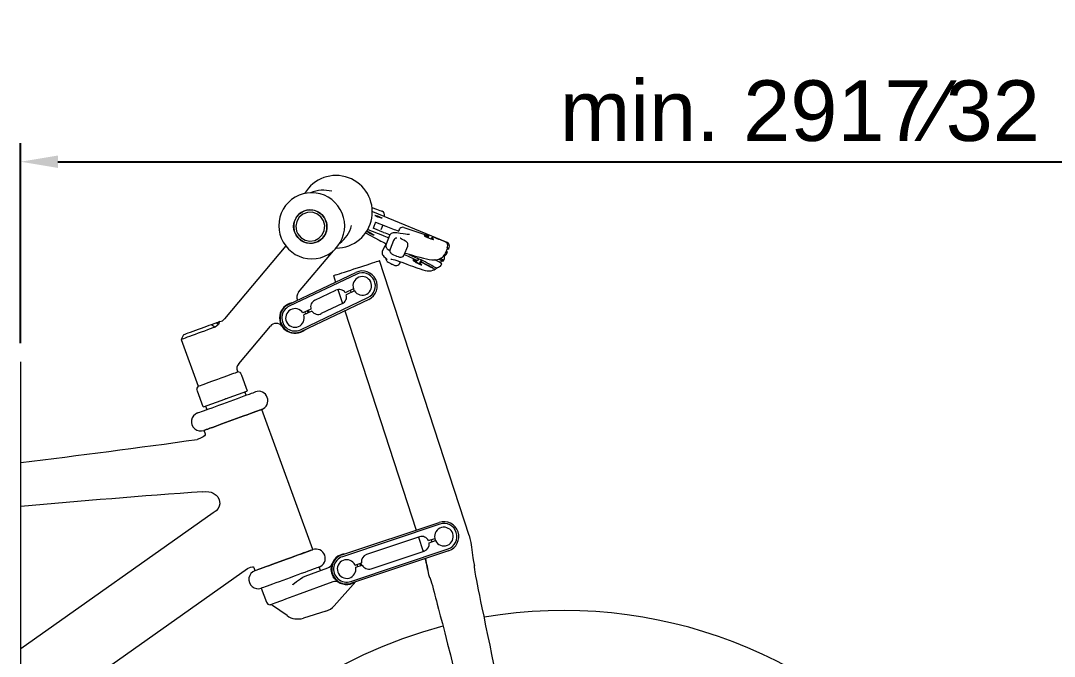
# Model space of a CAD drawing. Header units: inches. Extents: x -27 to 495, y -3 to 144.
# Drawn here: x 15.37 to 43.09, y 112.69 to 129.73 of the extents above; entities that cross this region are included whole.
import ezdxf

# ---------------------------------------------------------------- set-up
doc = ezdxf.new("R2010")
doc.units = ezdxf.units.IN
doc.layers.add('ZANO_R', color=7, linetype='Continuous', lineweight=0)
doc.layers.add('ZANO_W', color=1, linetype='Continuous', lineweight=0)
doc.styles.get("Standard").update_dxf_attribs({"font": 'arial.ttf'})
doc.dimstyles.new('amerykanie', dxfattribs={"dimtxt": 50, "dimasz": 50, "dimexe": 0.5, "dimexo": 0.5, "dimgap": 1, "dimtad": 1, "dimdec": 0, "dimzin": 0, "dimlunit": 5, "dimtxsty": 'Standard', "dimcen": 0.09, "dimclrd": 1, "dimclre": 1, "dimclrt": 1, "dimazin": 0, "dimtfac": 1, "dimtdec": 0, "dimtmove": 0, "dimatfit": 3, "dimfxl": 1, "dimtzin": 0, "dimarcsym": 1})

# ---------------------------------------------------------------- blocks, each defined once
blk = doc.blocks.new('*D388')
at = {"layer": 'ZANO_W', "color": 1, "lineweight": -2}
for p, q in [((15.374, 121.087), (15.374, 126.451)), ((57.158, 121.087), (57.158, 126.451)), ((16.374, 125.951), (56.158, 125.951))]:
    blk.add_line(p, q, dxfattribs=at)
at = {"layer": 'ZANO_W', "color": 1}
for points in [[(16.374, 126.118), (16.374, 125.785), (15.374, 125.951)], [(56.158, 125.785), (56.158, 126.118), (57.158, 125.951)]]:
    blk.add_solid(points, dxfattribs=at)
at = {"layer": 'ZANO_W', "color": 1, "insert": (36.266, 127.309), "char_height": 1.625, "attachment_point": 5}
blk.add_mtext('min. 2917⁄32', dxfattribs=at)

msp = doc.modelspace()

# ---------------------------------------------------------------- linework, layer by layer
at = {"layer": 'ZANO_R'}
for p, q in [((24.79333, 124.72028), (24.91528, 124.6769)), ((26.81344, 123.78234), (24.81462, 124.60776)), ((25.12076, 124.48133), (25.12592, 124.49583)), ((24.82505, 124.16964), (24.85465, 124.18672)), ((25.10319, 124.05823), (24.82505, 124.16964)), ((24.8701, 124.28441), (24.84245, 124.21519)), ((24.88958, 124.33116), (25.16771, 124.21976)), ((25.08728, 124.25198), (25.03539, 124.12208)), ((25.65122, 124.18975), (26.32097, 123.96552)), ((24.6221, 124.04687), (24.98785, 123.84892)), ((24.67872, 124.13692), (25.07272, 123.9791)), ((25.26334, 123.97267), (25.17115, 123.74191)), ((25.26581, 123.97169), (25.26613, 123.973)), ((25.52335, 124.12792), (25.51045, 124.09561)), ((26.32097, 123.96552), (26.29574, 123.94978)), ((26.29942, 123.91158), (26.32097, 123.96552)), ((26.38748, 123.91143), (26.376, 123.88269)), ((26.38798, 123.91198), (26.4197, 123.93178)), ((22.48246, 123.69306), (20.84212, 121.73818)), ((25.14017, 123.69112), (25.07503, 123.57093)), ((25.17366, 123.75305), (25.14016, 123.69112)), ((25.17412, 123.74218), (25.17377, 123.74088)), ((25.37073, 123.8395), (25.27855, 123.60874)), ((25.66098, 123.45582), (25.75316, 123.68658)), ((26.75445, 123.804), (26.75982, 123.80179)), ((26.81495, 123.63735), (26.75479, 123.48675)), ((26.80633, 123.64191), (26.81924, 123.67422)), ((26.80633, 123.64191), (26.80647, 123.642)), ((26.80727, 123.61813), (26.83503, 123.60673)), ((26.83503, 123.60673), (26.84886, 123.64135)), ((26.85361, 123.61746), (26.83503, 123.60673)), ((26.84177, 123.63726), (26.84886, 123.64135)), ((26.85431, 123.6182), (26.85361, 123.61746)), ((26.85431, 123.6182), (26.86814, 123.65281)), ((22.82706, 122.45078), (23.76297, 123.56616)), ((25.07719, 123.56977), (25.07759, 123.57125)), ((25.08186, 123.57197), (25.07909, 123.5627)), ((25.27559, 123.60655), (25.2769, 123.59999)), ((25.66436, 123.46428), (26.01094, 123.30412)), ((25.78574, 123.4686), (26.00291, 123.36824)), ((26.03705, 123.35228), (26.01094, 123.30412)), ((26.03719, 123.35221), (26.01478, 123.31078)), ((26.59001, 123.34185), (26.69106, 123.28595)), ((26.63606, 123.35101), (26.62439, 123.35751)), ((26.63818, 123.355), (26.62904, 123.36007)), ((26.65426, 123.37552), (26.68572, 123.39515)), ((26.73996, 123.47577), (26.72706, 123.44346)), ((26.72988, 123.33362), (26.7305, 123.33477)), ((26.73508, 123.42696), (26.73199, 123.42525)), ((26.73508, 123.42696), (26.76074, 123.44178)), ((26.7401, 123.47586), (26.73996, 123.47577)), ((26.75657, 123.49121), (26.78433, 123.47981)), ((26.7704, 123.52583), (26.79816, 123.51443)), ((26.77725, 123.47573), (26.78433, 123.47981)), ((26.78433, 123.47981), (26.79816, 123.51443)), ((26.79816, 123.51443), (26.81674, 123.52515)), ((26.80361, 123.49128), (26.81743, 123.5259)), ((27.39732, 115.93094), (24.99752, 123.30003)), ((25.53364, 123.21825), (25.5463, 123.24161)), ((25.54849, 123.24544), (25.56096, 123.26851)), ((26.01094, 123.30412), (25.98565, 123.28824)), ((26.01478, 123.31078), (26.01444, 123.31058)), ((26.0146, 123.31086), (26.01478, 123.31078)), ((26.11368, 123.31544), (26.07253, 123.23952)), ((26.073, 123.24), (26.10479, 123.25996)), ((26.10479, 123.25996), (26.13047, 123.30734)), ((26.42227, 123.09533), (26.42736, 123.09252)), ((26.45541, 123.1376), (26.48269, 123.12251)), ((26.58875, 123.26372), (26.4837, 123.32215)), ((26.5909, 123.2676), (26.49206, 123.32237)), ((26.53026, 123.09664), (26.53042, 123.09675)), ((26.58165, 123.12351), (26.60732, 123.13833)), ((26.63375, 123.24202), (26.66528, 123.30021)), ((26.63376, 123.24202), (26.66525, 123.30023)), ((26.64523, 123.17728), (26.64585, 123.17842)), ((26.64578, 123.1783), (26.64777, 123.1818)), ((26.64777, 123.1818), (26.6655, 123.21458)), ((26.69106, 123.28595), (26.70964, 123.29668)), ((26.71029, 123.29731), (26.72803, 123.33005)), ((26.72803, 123.33005), (26.72988, 123.33363)), ((22.55647, 122.12514), (24.36242, 122.98452)), ((24.3839, 122.93937), (22.57795, 122.07999)), ((23.76142, 122.89748), (23.81751, 122.72522)), ((23.2632, 122.23996), (23.82756, 122.50852)), ((23.88255, 122.52551), (24.00484, 122.15)), ((24.29729, 122.54377), (24.07916, 122.43997)), ((22.87873, 121.44791), (24.68469, 122.30729)), ((24.70617, 122.26214), (22.90022, 121.40276)), ((24.32307, 122.4896), (24.10494, 122.3858)), ((24.20653, 122.50058), (24.23231, 122.4464)), ((23.1577, 122.00149), (22.93956, 121.89768)), ((23.08777, 121.89478), (23.05977, 121.95489)), ((23.08694, 121.96782), (23.11272, 121.91364)), ((23.99944, 122.14733), (23.43508, 121.87877)), ((24.06732, 121.95814), (25.98248, 116.07722)), ((23.18348, 121.94731), (22.96535, 121.84351)), ((23.022, 121.87083), (22.99633, 121.9247)), ((20.48922, 121.58748), (20.61184, 121.63212)), ((20.48922, 121.58748), (20.5916, 121.51833)), ((20.67914, 121.58567), (20.5916, 121.51833)), ((20.67914, 121.58567), (20.61184, 121.63212)), ((20.71244, 121.66612), (20.69094, 121.6609)), ((21.21956, 120.53504), (22.06907, 121.54745)), ((19.73929, 121.31453), (19.67952, 121.18636)), ((19.67952, 121.18636), (20.13579, 119.93277)), ((15.37441, 92.94879), (15.37441, 120.58658)), ((15.37441, 92.94879), (15.37441, 120.58658)), ((21.19295, 120.31754), (21.18501, 120.33933)), ((21.25685, 120.30057), (21.19295, 120.31754)), ((21.29245, 120.22689), (21.44525, 119.80709)), ((20.13579, 119.93277), (20.09695, 119.87756)), ((20.09914, 119.87604), (20.09915, 119.876)), ((20.27063, 119.37957), (20.11784, 119.79937)), ((20.86733, 119.59675), (21.43585, 119.80367)), ((21.42072, 119.69175), (21.38651, 119.78571)), ((21.44525, 119.80709), (21.43585, 119.80367)), ((20.28003, 119.38299), (20.84854, 119.58991)), ((20.28003, 119.38299), (20.27063, 119.37957)), ((20.32936, 119.40094), (20.36356, 119.30698)), ((23.20648, 115.55291), (21.8384, 119.31168)), ((20.28791, 118.74735), (20.31721, 118.66684)), ((20.53867, 116.5364), (15.37441, 112.89487)), ((23.98775, 115.41145), (26.59629, 116.28208)), ((26.61212, 116.23465), (24.00358, 115.36402)), ((26.06676, 115.8945), (24.64392, 115.4196)), ((26.04441, 115.88704), (26.16182, 115.52651)), ((26.30814, 115.79584), (26.478, 115.85253)), ((26.32714, 115.73893), (26.497, 115.79562)), ((24.2252, 114.70002), (26.83373, 115.57066)), ((26.84957, 115.52323), (24.24102, 114.65259)), ((24.77055, 115.04018), (26.1934, 115.51507)), ((26.16121, 115.52839), (26.16797, 115.50658)), ((26.17312, 115.53227), (26.1799, 115.51057)), ((15.37441, 110.75355), (21.45912, 115.04413)), ((21.62622, 115.07036), (21.65598, 114.98858)), ((23.0064, 114.84158), (23.61011, 115.06131)), ((23.41169, 114.98909), (23.37749, 115.08306)), ((23.69977, 115.02892), (23.70452, 115.07859)), ((23.70474, 114.95551), (23.69977, 115.02892)), ((23.73433, 115.07521), (23.70452, 115.07859)), ((24.34031, 115.13905), (24.51017, 115.19575)), ((24.35931, 115.08214), (24.52917, 115.13883)), ((27.53706, 115.1569), (27.53982, 115.12923)), ((23.79478, 114.76788), (23.7514, 114.82731)), ((23.83035, 114.73289), (23.79478, 114.76788)), ((23.83035, 114.73289), (23.84053, 114.74361)), ((26.34935, 114.79871), (26.31946, 114.87494)), ((21.827, 114.51873), (21.9638, 114.14285)), ((23.74692, 114.68543), (22.77325, 114.33105)), ((24.36508, 114.694), (23.78233, 114.04712)), ((22.51876, 113.78351), (22.12585, 114.0593)), ((23.55999, 113.90454), (22.95517, 113.71552))]:
    msp.add_line(p, q, dxfattribs=at)
at = {"layer": 'ZANO_R', "flags": 128}
for points in [[(23.50215, 124.4733), (23.54329, 124.4039), (23.57149, 124.32833), (23.58586, 124.24904), (23.58592, 124.16856), (23.57169, 124.08949), (23.54361, 124.01436), (23.50259, 123.94559), (23.44995, 123.88539), (23.38738, 123.83569), (23.31688, 123.7981), (23.24074, 123.77381), (23.16138, 123.76362), (23.08137, 123.76784), (23.00328, 123.78635), (22.92961, 123.81854), (22.86274, 123.86339), (22.8048, 123.91945), (22.75768, 123.98492), (22.72287, 124.05769), (22.70149, 124.13543), (22.69425, 124.21564), (22.70136, 124.29574), (22.7226, 124.37315), (22.75729, 124.44539), (22.80431, 124.51014), (22.86215, 124.56531), (22.92895, 124.60913), (23.00257, 124.6402), (23.08063, 124.65751), (23.16064, 124.66051), (23.24001, 124.64909), (23.31619, 124.62364), (23.38675, 124.58496), (23.44941, 124.53431), (23.50215, 124.4733)], [(23.52689, 124.43502), (23.48051, 124.50103), (23.42322, 124.55775), (23.35686, 124.60337), (23.28355, 124.63641), (23.20567, 124.65582), (23.12571, 124.66098), (23.04623, 124.6517), (22.96981, 124.62831), (22.89888, 124.59154), (22.83573, 124.54257), (22.7824, 124.48299), (22.74059, 124.41471), (22.71165, 124.33992), (22.6965, 124.26102), (22.69564, 124.18056), (22.7091, 124.10111), (22.73643, 124.02523), (22.77677, 123.95537), (22.82881, 123.89376), (22.89089, 123.84238), (22.961, 123.80289), (23.0369, 123.77655), (23.11615, 123.76423), (23.19618, 123.7663), (23.27445, 123.78269), (23.34843, 123.8129), (23.41573, 123.85594), (23.47421, 123.91043), (23.52198, 123.97462), (23.5575, 124.04645), (23.57963, 124.1236), (23.58766, 124.2036), (23.58134, 124.28388), (23.56086, 124.36186), (23.52689, 124.43502)], [(22.8065, 124.01911), (22.88958, 123.91837), (23.00101, 123.85075), (23.12814, 123.82351), (23.25785, 123.84025), (23.37277, 123.89859), (23.4628, 123.99314), (23.51555, 124.11104), (23.52681, 124.24156), (23.49409, 124.36879), (23.42234, 124.47717), (23.31767, 124.55685), (23.19448, 124.597), (23.06362, 124.59416), (22.94262, 124.54801), (22.84374, 124.46416), (22.77856, 124.35197), (22.75391, 124.22408), (22.77311, 124.0938), (22.8065, 124.01911)], [(24.81459, 124.60769), (24.81364, 124.60815), (24.8117, 124.60852), (24.81153, 124.60837)], [(25.05787, 124.43799), (25.04627, 124.43821), (25.02245, 124.44414), (24.99003, 124.45487), (24.95394, 124.46879), (24.91968, 124.48375), (24.89247, 124.4975), (24.87645, 124.50793), (24.87405, 124.51346), (24.88565, 124.51324), (24.90947, 124.50731), (24.94189, 124.49657), (24.97798, 124.48266), (25.01224, 124.4677), (25.03945, 124.45395), (25.05547, 124.44352), (25.05787, 124.43799)], [(24.91528, 124.6769), (24.96332, 124.65981), (25.00519, 124.64492), (25.03765, 124.63337), (25.05819, 124.62606), (25.06522, 124.62356)], [(24.84548, 123.98488), (24.83425, 123.98589), (24.81149, 123.99408), (24.78065, 124.0082), (24.74643, 124.0261), (24.71405, 124.04505), (24.68842, 124.06217), (24.67345, 124.07486), (24.67143, 124.08118), (24.68265, 124.08017), (24.70541, 124.07199), (24.73625, 124.05787), (24.77047, 124.03997), (24.80286, 124.02102), (24.82849, 124.00389), (24.84345, 123.99121), (24.84548, 123.98488)], [(25.79846, 124.00238), (25.79817, 124.00237), (25.78894, 124.00166), (25.76893, 124.00173), (25.7362, 124.00385), (25.68918, 124.00906), (25.62614, 124.01812), (25.54603, 124.0306), (25.46444, 124.04163), (25.39825, 124.04589), (25.36047, 124.04344), (25.33787, 124.03847), (25.31143, 124.02679), (25.28682, 124.00699), (25.26774, 123.97865), (25.26622, 123.97298)], [(25.52335, 124.12792), (25.5392, 124.15482), (25.54458, 124.16097)], [(25.75144, 123.68679), (25.75692, 123.69932), (25.75964, 123.73122), (25.75422, 123.75724), (25.74422, 123.77798), (25.73209, 123.79377), (25.71966, 123.80535), (25.70743, 123.81427), (25.68895, 123.82544), (25.6465, 123.84796), (25.60704, 123.8692), (25.57827, 123.8858), (25.55959, 123.89803), (25.54951, 123.90573), (25.54871, 123.90641)], [(26.259, 123.95723), (26.22663, 123.96661), (26.20472, 123.9707), (26.19568, 123.96906), (26.20051, 123.96187), (26.21867, 123.94992), (26.24817, 123.93453), (26.28577, 123.91737), (26.32735, 123.90033), (26.36834, 123.88529), (26.40424, 123.87389), (26.43113, 123.86738), (26.44603, 123.86648), (26.44732, 123.87129), (26.43487, 123.88128), (26.41002, 123.89535)], [(26.38798, 123.91198), (26.38741, 123.91112), (26.38784, 123.90986), (26.38925, 123.90823), (26.39163, 123.90624), (26.39495, 123.90393), (26.39916, 123.90132), (26.40421, 123.89844), (26.41002, 123.89535)], [(25.17404, 123.7422), (25.16595, 123.71183), (25.16773, 123.68046), (25.17615, 123.65473), (25.18839, 123.63363), (25.20405, 123.6148), (25.22677, 123.59408), (25.26525, 123.56573), (25.27266, 123.56042)], [(25.07779, 123.57117), (25.06609, 123.54121), (25.06424, 123.50953), (25.0697, 123.48253), (25.07971, 123.45936), (25.09393, 123.43746), (25.11625, 123.41177), (25.15347, 123.37663), (25.17789, 123.35387), (25.19119, 123.34063), (25.19684, 123.33436), (25.19676, 123.33453)], [(25.16017, 123.37039), (25.16121, 123.34682), (25.17005, 123.32078), (25.18054, 123.30382), (25.19246, 123.29032), (25.20572, 123.27872), (25.22739, 123.26315), (25.26088, 123.24215), (25.3004, 123.21959), (25.3244, 123.20698)], [(25.27958, 123.60904), (25.27209, 123.5837), (25.27282, 123.55395), (25.28457, 123.52114), (25.29602, 123.50479), (25.30919, 123.49173), (25.32213, 123.48211), (25.33931, 123.47188), (25.37258, 123.45532), (25.41314, 123.43747), (25.44176, 123.42602)], [(25.29763, 123.34273), (25.29812, 123.3427), (25.3077, 123.34206), (25.32788, 123.33911), (25.36008, 123.33235), (25.40697, 123.3198), (25.46183, 123.30279), (25.53131, 123.27919), (25.61752, 123.24812), (25.72644, 123.20742), (25.82207, 123.17141)], [(25.44176, 123.42602), (25.45533, 123.42059), (25.49421, 123.40676), (25.52908, 123.39655), (25.55035, 123.39259), (25.57408, 123.3921), (25.60334, 123.39887), (25.62935, 123.41378), (25.65121, 123.43765), (25.65925, 123.45603)], [(25.9246, 123.43129), (25.92664, 123.43075), (26.07385, 123.39232), (26.17519, 123.36719), (26.26018, 123.34795), (26.33095, 123.33427), (26.39741, 123.32497), (26.45194, 123.32129), (26.50399, 123.32269), (26.55446, 123.33073), (26.59079, 123.3421), (26.62149, 123.35591), (26.64721, 123.37009), (26.65425, 123.37458)], [(26.71024, 123.41752), (26.71854, 123.4193), (26.73508, 123.42696)], [(23.76142, 122.89748), (23.768, 122.89963), (23.78762, 122.90602), (23.81985, 122.91651), (23.86402, 122.9309), (23.91916, 122.94885), (23.98412, 122.97001), (24.0575, 122.9939), (24.13775, 123.02004), (24.22314, 123.04785), (24.31187, 123.07674), (24.40204, 123.10611), (24.49173, 123.13531), (24.57903, 123.16374), (24.66207, 123.19079), (24.73909, 123.21587), (24.80844, 123.23846), (24.86866, 123.25806), (24.91844, 123.27428), (24.95674, 123.28675), (24.98274, 123.29521), (24.99587, 123.29949), (24.99752, 123.30003)], [(25.3244, 123.20698), (25.33613, 123.20082), (25.37217, 123.18382), (25.40676, 123.17066), (25.42895, 123.1658), (25.46113, 123.16643), (25.49097, 123.1765), (25.5164, 123.1953), (25.53244, 123.21824)], [(25.82207, 123.17141), (25.87639, 123.15094), (25.99973, 123.10595), (26.08556, 123.07674), (26.15778, 123.05475), (26.2194, 123.03939), (26.27609, 123.02958), (26.32903, 123.02581), (26.38132, 123.02933), (26.43012, 123.04155), (26.46113, 123.0547), (26.48692, 123.06848), (26.49794, 123.07547)], [(25.95045, 123.29898), (25.91959, 123.31157), (25.89858, 123.31759), (25.88974, 123.31636), (25.89403, 123.30803), (25.91098, 123.2935), (25.93874, 123.27438), (25.97424, 123.25277), (26.01362, 123.23102), (26.05252, 123.21154), (26.0867, 123.19645), (26.1124, 123.18741), (26.12679, 123.18543), (26.12831, 123.1907), (26.11677, 123.20266), (26.09345, 123.21999)], [(26.073, 123.24), (26.0724, 123.23907), (26.07274, 123.23764), (26.07402, 123.23572), (26.07622, 123.23335), (26.07931, 123.23055), (26.08325, 123.22736), (26.08799, 123.22383), (26.09345, 123.21999)], [(26.52548, 123.09957), (26.53808, 123.1058), (26.54356, 123.11079)], [(24.29729, 122.54377), (24.31132, 122.51028), (24.32307, 122.4896)], [(20.5916, 121.51833), (20.52924, 121.49563), (20.45879, 121.46999), (20.38202, 121.44205), (20.30088, 121.41252), (20.21741, 121.38213), (20.1337, 121.35166), (20.05186, 121.32188), (19.97396, 121.29352), (19.90195, 121.26732), (19.83765, 121.24391), (19.78267, 121.2239), (19.73841, 121.20779), (19.70597, 121.19599), (19.68618, 121.18878), (19.67952, 121.18636)], [(19.73929, 121.31453), (19.74098, 121.31515), (19.75443, 121.32004), (19.78091, 121.32968), (19.8196, 121.34376), (19.8693, 121.36185), (19.92846, 121.38339), (19.99525, 121.40769), (20.06759, 121.43402), (20.14323, 121.46155), (20.21982, 121.48943), (20.29498, 121.51679), (20.36639, 121.54277), (20.43181, 121.56659), (20.48922, 121.58748)], [(20.61184, 121.63212), (20.63025, 121.63881), (20.67261, 121.65423), (20.69094, 121.6609), (20.69094, 121.6609)], [(20.71236, 121.66606), (20.71244, 121.66612), (20.71168, 121.66552), (20.70924, 121.66346), (20.70534, 121.65959), (20.70089, 121.65405), (20.69654, 121.64694), (20.69388, 121.64113), (20.69073, 121.63261), (20.6898, 121.62944), (20.68862, 121.62466), (20.68712, 121.61809), (20.68686, 121.6168), (20.68441, 121.60471), (20.67914, 121.58567)], [(20.13579, 119.93277), (20.1423, 119.93514), (20.16166, 119.94218), (20.1934, 119.95374), (20.23674, 119.96951), (20.29061, 119.98912), (20.35368, 120.01208), (20.4244, 120.03781), (20.50103, 120.06571), (20.58168, 120.09506), (20.66437, 120.12516), (20.74706, 120.15525), (20.82771, 120.18461), (20.90434, 120.2125), (20.97506, 120.23824), (21.03813, 120.26119), (21.092, 120.2808), (21.13534, 120.29657), (21.16708, 120.30813), (21.18644, 120.31517), (21.19295, 120.31754), (21.19295, 120.31754)], [(21.2567, 120.30001), (21.25653, 120.30054), (21.2566, 120.30033)], [(21.27019, 120.28805), (21.27132, 120.28495), (21.27891, 120.2641), (21.29245, 120.22689)], [(20.11784, 119.79937), (20.10446, 119.83612), (20.0967, 119.85743), (20.09656, 119.85783)], [(20.11689, 119.21719), (20.12353, 119.21961), (20.14331, 119.22681), (20.17591, 119.23867), (20.22076, 119.255), (20.2771, 119.2755), (20.34396, 119.29984), (20.4202, 119.32759), (20.50452, 119.35828), (20.59547, 119.39138), (20.69149, 119.42633), (20.79095, 119.46253), (20.89214, 119.49936), (20.99333, 119.53619), (21.09279, 119.57239), (21.18882, 119.60734), (21.27976, 119.64044), (21.36408, 119.67113), (21.44032, 119.69888), (21.50718, 119.72322), (21.56352, 119.74372), (21.60838, 119.76005), (21.64097, 119.77191), (21.66075, 119.77912), (21.66739, 119.78153)], [(20.28791, 118.74735), (20.29454, 118.74976), (20.31432, 118.75696), (20.34692, 118.76883), (20.39177, 118.78515), (20.44811, 118.80566), (20.51497, 118.82999), (20.59121, 118.85774), (20.67553, 118.88843), (20.76648, 118.92154), (20.8625, 118.95649), (20.96196, 118.99269), (21.06315, 119.02951), (21.16434, 119.06634), (21.2638, 119.10255), (21.35982, 119.1375), (21.45077, 119.1706), (21.53509, 119.20129), (21.61133, 119.22903), (21.6782, 119.25337), (21.73453, 119.27388), (21.77938, 119.2902), (21.81198, 119.30207), (21.83176, 119.30927), (21.8384, 119.31168)], [(21.8384, 119.31168), (21.83176, 119.30927), (21.81198, 119.30207), (21.77938, 119.2902), (21.73453, 119.27388), (21.6782, 119.25337), (21.61133, 119.22903), (21.53509, 119.20129), (21.45077, 119.1706), (21.35982, 119.1375), (21.2638, 119.10255), (21.16434, 119.06634), (21.06315, 119.02951), (20.96196, 118.99269), (20.8625, 118.95649), (20.76648, 118.92154), (20.67553, 118.88843), (20.59121, 118.85774), (20.51497, 118.82999), (20.44811, 118.80566), (20.39177, 118.78515), (20.34692, 118.76883), (20.31432, 118.75696), (20.29454, 118.74976), (20.28791, 118.74735)], [(20.31673, 118.66814), (20.32154, 118.65077), (20.32162, 118.64096), (20.31897, 118.63018), (20.30315, 118.60563), (20.27211, 118.57812), (20.18118, 118.52745), (20.10483, 118.50623)], [(20.25724, 117.10423), (20.34212, 117.1086), (20.41793, 117.10499), (20.48336, 117.09179), (20.53794, 117.07069), (20.6162, 117.01665), (20.66118, 116.96375), (20.69747, 116.89081), (20.70981, 116.84019), (20.71223, 116.78149), (20.69951, 116.71768), (20.66686, 116.65318), (20.61184, 116.59232), (20.53754, 116.5356)], [(26.478, 115.85253), (26.47937, 115.84625), (26.497, 115.79562)], [(27.39732, 115.93094), (27.42059, 115.85208), (27.44217, 115.74718), (27.46198, 115.6153), (27.48083, 115.47274), (27.50047, 115.33616), (27.51995, 115.23134), (27.53706, 115.1569)], [(26.38265, 115.82071), (26.39169, 115.78961), (26.40165, 115.7638)], [(21.65598, 114.98858), (21.66262, 114.99099), (21.6824, 114.99819), (21.715, 115.01005), (21.75985, 115.02638), (21.81619, 115.04689), (21.88305, 115.07122), (21.95929, 115.09897), (22.04361, 115.12966), (22.13456, 115.16276), (22.23058, 115.19771), (22.33004, 115.23391), (22.43123, 115.27074), (22.53242, 115.30757), (22.63188, 115.34377), (22.72791, 115.37872), (22.81885, 115.41183), (22.90317, 115.44252), (22.97941, 115.47027), (23.04627, 115.4946), (23.10261, 115.51511), (23.14747, 115.53143), (23.18006, 115.54329), (23.19985, 115.5505), (23.20648, 115.55291)], [(23.20648, 115.55291), (23.20599, 115.55273), (23.1958, 115.54902), (23.17251, 115.54055), (23.13655, 115.52746), (23.08852, 115.50998), (23.02924, 115.4884), (22.95973, 115.4631), (22.88117, 115.43451), (22.79492, 115.40312), (22.70245, 115.36946), (22.60533, 115.33411), (22.50524, 115.29768), (22.40387, 115.26079), (22.30298, 115.22407), (22.20428, 115.18814), (22.10947, 115.15363), (22.02016, 115.12112), (21.93788, 115.09118), (21.86405, 115.06431), (21.79992, 115.04096), (21.74659, 115.02155), (21.70498, 115.00641), (21.67579, 114.99579), (21.65953, 114.98987), (21.65598, 114.98858)], [(26.16121, 115.52839), (26.17309, 115.53226), (26.17309, 115.53226)], [(21.45911, 115.04411), (21.54017, 115.08347), (21.58731, 115.09271), (21.60104, 115.09214), (21.6128, 115.08854), (21.61745, 115.08535), (21.62115, 115.08118), (21.62622, 115.07036)], [(23.37749, 115.08306), (23.37085, 115.08065), (23.35107, 115.07345), (23.31848, 115.06159), (23.27362, 115.04526), (23.21729, 115.02476), (23.15042, 115.00042), (23.07418, 114.97267), (22.98986, 114.94198), (22.89891, 114.90888), (22.80289, 114.87393), (22.70343, 114.83773), (22.60224, 114.8009), (22.50105, 114.76407), (22.40159, 114.72787), (22.30557, 114.69291), (22.21462, 114.65981), (22.1303, 114.62912), (22.05406, 114.60138), (21.9872, 114.57704), (21.93086, 114.55653), (21.88601, 114.54021), (21.85341, 114.52834), (21.83363, 114.52114), (21.827, 114.51873)], [(24.41894, 115.10204), (24.40804, 115.1389), (24.39995, 115.15896)], [(24.48559, 115.12429), (24.47382, 115.16284), (24.46659, 115.1812)], [(24.49513, 115.19073), (24.51337, 115.13674), (24.51413, 115.13381)], [(28.06534, 112.4828), (28.0111, 112.743), (27.95965, 112.99), (27.91109, 113.22324), (27.85129, 113.51065), (27.79813, 113.76675), (27.75082, 113.99563), (27.71668, 114.16216), (27.68396, 114.32345), (27.6531, 114.47767), (27.62427, 114.62416), (27.60389, 114.72947), (27.58294, 114.84074), (27.56349, 114.94913), (27.55103, 115.02229), (27.54183, 115.08253), (27.53925, 115.1226), (27.54064, 115.13877)], [(22.67065, 114.61296), (22.67153, 114.61368), (22.7716, 114.69421), (22.87511, 114.77048), (22.93939, 114.8103), (23.0064, 114.84158)], [(26.34529, 114.79925), (26.34597, 114.80111), (26.35709, 114.77593), (26.37171, 114.72885), (26.39058, 114.66441), (26.41242, 114.58781), (26.43506, 114.50614), (26.46057, 114.41222), (26.48264, 114.3299), (26.50161, 114.25862), (26.5224, 114.18), (26.54572, 114.09127), (26.58155, 113.95405), (26.62628, 113.78155), (26.68059, 113.5709), (26.74487, 113.32032), (26.82135, 113.02113), (26.89587, 112.72915), (26.96517, 112.4575)], [(22.77325, 114.33105), (22.67226, 114.29429), (22.57349, 114.25834), (22.47914, 114.224), (22.39129, 114.19203), (22.31188, 114.16313), (22.24267, 114.13793), (22.18518, 114.11701), (22.14069, 114.10081), (22.11017, 114.08971)]]:
    msp.add_lwpolyline(points, dxfattribs=at)
at = {"layer": 'ZANO_R'}
for centre, radius, start, end in [((23.82907, 124.60911), 0.97275, 270.271655, 149.710754), ((23.1755, 124.2382), 0.88115, 29.659285, 210.340661), ((23.49007, 124.29999), 0.8881, 75.006026, 112.736582), ((23.18074, 124.22913), 0.88115, 209.659563, 30.340383), ((25.03171, 124.52935), 0.1, 340.417514, 70.417514), ((23.39562, 124.46932), 0.88379, 307.237193, 344.920829), ((27.60152, 130.27399), 6.52512, 248.099785, 251.36594), ((25.62053, 124.09152), 0.10291, 72.647429, 137.554469), ((24.98394, 124.44923), 0.48001, 229.979601, 253.11827), ((26.94034, 128.61555), 4.99847, 248.059762, 250.116475), ((27.71475, 130.57436), 7.01999, 248.159869, 249.678244), ((25.4684, 123.80378), 0.10314, 93.748804, 159.56001), ((26.29464, 124.03865), 0.08887, 246.356995, 270.713722), ((24.07157, 117.27817), 7.05579, 67.65161, 70.561528), ((27.38392, 128.2651), 5.02432, 241.517255, 243.902471), ((26.72648, 123.70768), 0.0986, 340.166959, 55.700344), ((26.82674, 123.68605), 0.05105, 243.72178, 287.122425), ((26.77527, 123.68991), 0.1, 338.224571, 67.561718), ((23.30271, 113.77894), 10.00211, 74.803279, 76.269716), ((23.41456, 117.77662), 6.16163, 62.942352, 65.160674), ((26.57989, 123.19796), 0.16303, 37.264502, 69.845959), ((26.56509, 123.17318), 0.19596, 41.094954, 68.101587), ((26.64287, 123.47577), 0.09017, 297.932441, 339.008018), ((26.64253, 123.38234), 0.1, 331.595798, 25.6473), ((26.76259, 123.53953), 0.06547, 246.364946, 282.938065), ((26.71074, 123.52838), 0.1, 300, 338.224571), ((26.7621, 123.48545), 0.06754, 36.001963, 74.401772), ((26.33219, 123.84762), 0.68454, 230.75129, 252.358784), ((25.98999, 123.36552), 0.07741, 239.276601, 266.78755), ((23.28614, 117.43575), 6.47042, 61.007962, 64.175157), ((23.10285, 117.0839), 6.8744, 61.09196, 64.073012), ((23.09324, 117.08714), 6.92188, 60.939544, 63.169818), ((26.47511, 123.18032), 0.10012, 256.130551, 316.923223), ((26.53167, 123.20914), 0.09915, 240.691305, 300.274883), ((26.52047, 123.09119), 0.18554, 39.821673, 68.407576), ((26.51786, 123.08584), 0.19588, 41.089418, 68.107123), ((26.55732, 123.22493), 0.1, 300, 331.54315), ((24.53429, 122.62333), 0.25, 212.339998, 198.555792), ((24.53429, 122.62333), 0.4, 295.447895, 115.447895), ((24.53429, 122.62333), 0.35, 295.447895, 115.447895), ((23.9135, 122.32792), 0.2, 34.074822, 115.447895), ((22.96632, 122.32463), 0.18784, 137.831545, 206.674507), ((23.34914, 122.05936), 0.2, 115.447895, 196.820968), ((23.9135, 122.32792), 0.2, 295.447895, 16.820968), ((22.72834, 121.76395), 0.4125, 101.306785, 309.589005), ((22.72834, 121.76395), 0.4, 115.447895, 295.447895), ((22.72834, 121.76395), 0.35, 115.447895, 295.447895), ((22.72834, 121.76395), 0.25, 32.339998, 18.555792), ((20.69492, 121.8507), 0.18459, 275.396869, 322.712692), ((23.34914, 122.05936), 0.2, 214.074822, 295.447895), ((22.22242, 121.41931), 0.1996, 38.324624, 140.17421), ((21.35238, 120.41128), 0.18108, 137.040753, 203.270015), ((21.25142, 120.28118), 0.01999, 18.97749, 74.917852), ((20.11435, 119.86742), 0.02, 149.945882, 200.40899), ((21.75289, 119.5466), 0.25, 290, 110), ((25.2857, 107.42381), 12.94999, 109.949202, 110.037688), ((20.2024, 118.98227), 0.25, 110, 290), ((-17.67668, 389.37442), 273.49033, 276.9411137, 277.9405602), ((39.48717, -152.18871), 269.97853, 94.0844932, 95.1241219), ((26.72293, 115.90266), 0.25, 205.349246, 191.565041), ((26.72293, 115.90266), 0.4, 288.457144, 108.457144), ((26.72293, 115.90266), 0.35, 288.457144, 108.457144), ((26.13008, 115.70478), 0.2, 27.08407, 108.457144), ((26.13008, 115.70478), 0.2, 288.457144, 9.830217), ((23.29198, 115.31799), 0.25, 290, 110), ((24.11439, 115.03202), 0.4125, 94.316033, 173.517064), ((24.11439, 115.03202), 0.4, 108.457144, 288.457144), ((24.11439, 115.03202), 0.35, 108.457144, 288.457144), ((24.70724, 115.22989), 0.2, 108.457144, 189.830217), ((13.34265, 112.24137), 13.24139, 11.472418, 13.417531), ((17.62263, 113.34793), 8.83237, 10.008057, 12.883785), ((23.5417, 115.24925), 0.2, 290, 339.227195), ((24.11439, 115.03202), 0.25, 25.349246, 11.565041), ((24.70724, 115.22989), 0.2, 207.08407, 288.457144), ((21.74149, 114.75365), 0.25, 110, 290), ((24.11439, 115.03202), 0.41673, 190.579176, 209.420824), ((23.81532, 114.4975), 0.2, 60.772805, 110), ((24.11439, 115.03202), 0.4125, 226.482936, 302.598254), ((22.05777, 114.17706), 0.1, 200, 273.142794), ((22.06856, 113.97735), 0.1, 54.933366, 93.058934), ((22.06854, 113.97769), 0.09973, 54.918543, 68.1956), ((23.41084, 114.38177), 0.5, 287.35545, 317.985886), ((29.93236, 101.24013), 12.68111, 275.527481, 99.663823), ((22.80602, 114.19275), 0.5, 234.933366, 287.35545), ((29.93236, 101.24013), 12.68111, 104.775314, 264.472875)]:
    msp.add_arc(centre, radius, start, end, dxfattribs=at)
for centre, major_axis, ratio, start_param, end_param in [((24.86058, 124.22566), (0.05697, 0.13876), 0.08584546, 1.68150172, 2.02133863), ((24.88824, 124.29488), (0.05697, 0.13876), 0.08584546, 1.34166481, 1.68150172), ((26.72295, 123.70949), (-0.05008, 0.08656), 0.99026385, 5.1167802, 5.37392038), ((26.47467, 123.17982), (-0.05007, 0.08656), 0.9902601, 2.11618622, 2.3733264)]:
    msp.add_ellipse(centre, major_axis=major_axis, ratio=ratio, start_param=start_param, end_param=end_param, dxfattribs=at)

# ---------------------------------------------------------------- dimensions: what is measured, and where the dimension line sits
at = {"layer": 'ZANO_W'}
dim = msp.add_linear_dim(base=(57.15804, 125.95143), p1=(15.37441, 120.58658), p2=(57.15804, 120.58658), text='min. 2917⁄32', dimstyle='amerykanie', override={"dimtxt": 1.625, "dimasz": 1, "dimgap": 0.5, "dimdec": 4, "dimtxsty": 'Standard', "dimaunit": 1, "dimadec": 1, "dimtdec": 4, "dimtmove": 1, "dimfrac": 2}, dxfattribs=at)
dim.commit()
dim.dimension.update_dxf_attribs({"geometry": '*D388', "text_midpoint": (36.26622, 127.30938)})

doc.saveas('drawing.dxf')
